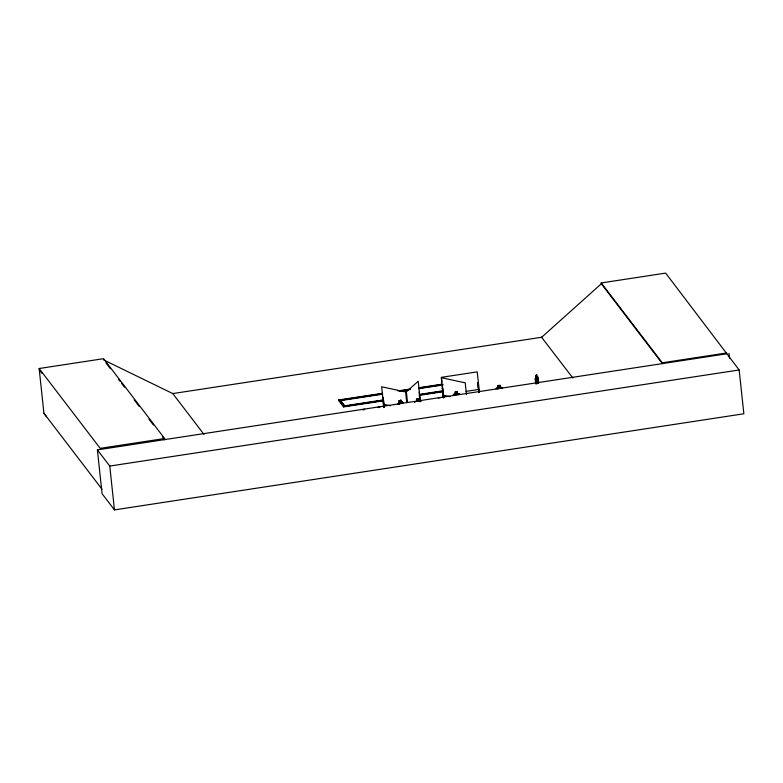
<?xml version="1.0" encoding="UTF-8"?>
<svg xmlns="http://www.w3.org/2000/svg" width="783" height="783" viewBox="0 0 783 783"><rect width="100%" height="100%" fill="white"/><g stroke="black" fill="none" stroke-linecap="round" stroke-linejoin="round"><path stroke-width="1.17" d="M536.668 383.523L536.913 381.155L537.892 382.681L537.04 380.538L537.324 377.67L536.825 380.176L536.12 378.551L536.913 377.915L537.344 381.938L536.531 382.544L535.866 378.757L536.688 380.822L536.375 383.582M537.53 383.66L536.629 374.94L536.903 377.191M401.875 403.206L401.317 403.235M535.758 383.807L535.2 379.168L536.052 377.758L535.758 375.595L536.698 374.94L535.758 375.595M535.269 379.168L535.425 378.179M458.241 394.573L457.556 394.534M501.189 388.319L500.494 388.27M536.022 377.807L536.267 383.797M397.735 404.243L399.418 402.932M453.181 395.121L453.837 394.289M398.635 403.969L399.438 402.971L399.144 400.759L399.379 402.922M407.483 402.345L406.367 391.872L418.2 381.223L420.373 401.522M419.14 392.048L420.168 401.708M418.386 400.27L420.07 398.753M103.708 359.955L172.779 393.575L541.679 337.258L601.324 283.769L601.236 282.947L665.658 273.11L739.162 369.968L743.85 413.786L114.455 509.89L102.074 493.701L97.395 449.873L726.79 353.779M454.267 394.935L455.207 393.986M497.205 388.681L498.233 387.791L497.929 385.588L498.164 387.751M535.445 378.238L537.52 376.652L536.923 377.103M538.293 383.367L538.254 378.512L538.626 382.026M383.65 407.131L382.789 397.421M384.238 407.16L383.2 397.51L384.052 407.219M443.139 396.824L442.415 388.319L443.726 396.844M442.826 388.397L442.238 388.378M465.954 393.418L466.188 393.565M399.144 400.759L400.955 400.221L401.19 402.374L402.345 401.982L403.03 402.589L402.325 402.071M399.193 400.779L400.955 400.221M398.263 403.343L402.393 402.002M401.17 403.176L398.987 404.116M478.795 392.263L477.757 382.603L478.413 382.574M46.491 416.742L43.926 413.248L39.15 368.509L103.571 358.673L164.616 438.519L164.753 439.801L162.384 436.699M541.445 337.082L572.872 378.052M383.543 400.808L343.659 406.896L338.775 400.514L338.716 399.966L382.221 393.32M397.93 390.923L410.018 389.073M418.484 387.781L441.446 384.277M382.476 393.653L338.97 400.299L339.029 400.847M399.399 391.069L410.272 389.405M418.739 388.114L442.904 384.424M338.775 400.514L382.28 393.869M400.407 391.099L407.659 389.993M418.543 388.329L441.504 384.825M340.233 400.661L382.535 394.201M401.875 391.246L407.914 390.326M418.797 388.662L442.963 384.972M383.23 399.927L343.346 406.015L343.404 406.563L383.288 400.475M419.482 394.387L442.444 390.883M338.716 399.966L343.6 406.348L383.484 400.26M419.737 394.72L442.698 391.216M419.541 394.935L442.503 391.431M419.796 395.268L442.757 391.764M497.919 385.569L500.131 385.256L500.298 387.497L501.463 388.025M465.983 391.392L479.098 389.396M455.226 394.006L453.093 395.092M457.419 393.673L458.926 393.448L459.709 394.103M164.616 438.519L100.195 448.356L39.15 368.509M453.817 394.28L458.897 393.526M496.774 388.035L498.242 387.81M500.298 387.497L502.647 387.849L501.825 387.242L496.725 387.947L496.031 388.828M601.236 282.947L662.271 362.793L726.702 352.957M455.363 394.769L457.419 394.456M500.357 388.192L497.577 388.867M364.721 409.215L362.519 409.548M377.798 407.219L380 406.876M438.353 397.97L440.555 397.637M362.989 409.891L364.31 409.695M378.267 407.561L379.589 407.356M97.395 449.873L109.767 466.061L739.162 369.968M537.813 377.21L538.508 383.367M538.254 378.512L538.41 382.016M535.66 380.469L536.052 383.797M382.613 397.48L383.2 397.51M443.149 395.19L449.99 396.678M383.533 404.292L390.374 405.78M401.092 402.452L402.051 402.893M458.525 394.289L457.341 393.741L457.174 391.5L454.982 391.833L455.305 394.074M421.195 401.385L420.402 400.7L416.781 401.327L416.546 399.173L418.67 398.772L418.915 400.955M455.334 394.877L454.639 395.131M477.757 382.603L478.844 392.322M601.324 283.769L662.359 363.615L662.271 362.793M416.703 401.268L416.468 399.115L418.68 398.792L418.846 401.033M172.642 393.389L203.972 434.379M105.94 362.872L110.393 368.695M118.566 379.383L120.053 381.331M121.541 383.269L124.507 387.154M134.167 399.78L139.364 406.583M149.015 419.208L153.468 425.042M43.926 413.248L102.035 489.248M39.287 369.791L41.851 373.276M729.002 353.368L729.521 358.193M479.441 392.224L477.229 371.866L441.455 377.328L441.955 381.996M466.472 394.544L465.229 382.858L441.279 377.66L443.452 397.97M444.274 397.598L444.02 395.18L444.225 397.539M442.199 384.336L443.667 397.686M419.306 395.669L419.942 401.708M406.729 402.482L405.604 391.96L381.654 386.763L383.827 407.072M400.857 400.299L401.131 402.462M343.6 406.348L343.659 406.896M109.767 466.061L114.455 509.89M415.274 401.483L414.579 402.364L415.284 401.503M536.502 375.507L536.052 376.613L536.502 375.507M406.328 402.521L406.328 402.521M400.602 400.749L399.545 401.082L399.624 401.806L400.681 401.473L400.602 400.749M456.783 391.999L455.461 392.195L455.54 392.919L456.861 392.714L456.783 391.999M499.73 385.735L498.409 385.941L498.477 386.655L499.799 386.45L499.73 385.735M418.279 399.271L416.957 399.477L417.036 400.191L418.347 399.996L418.279 399.271M344.647 405.819L340.272 400.093L344.706 406.367L344.647 405.819M537.852 377.269L537.451 376.652L537.784 377.259"/></g></svg>
